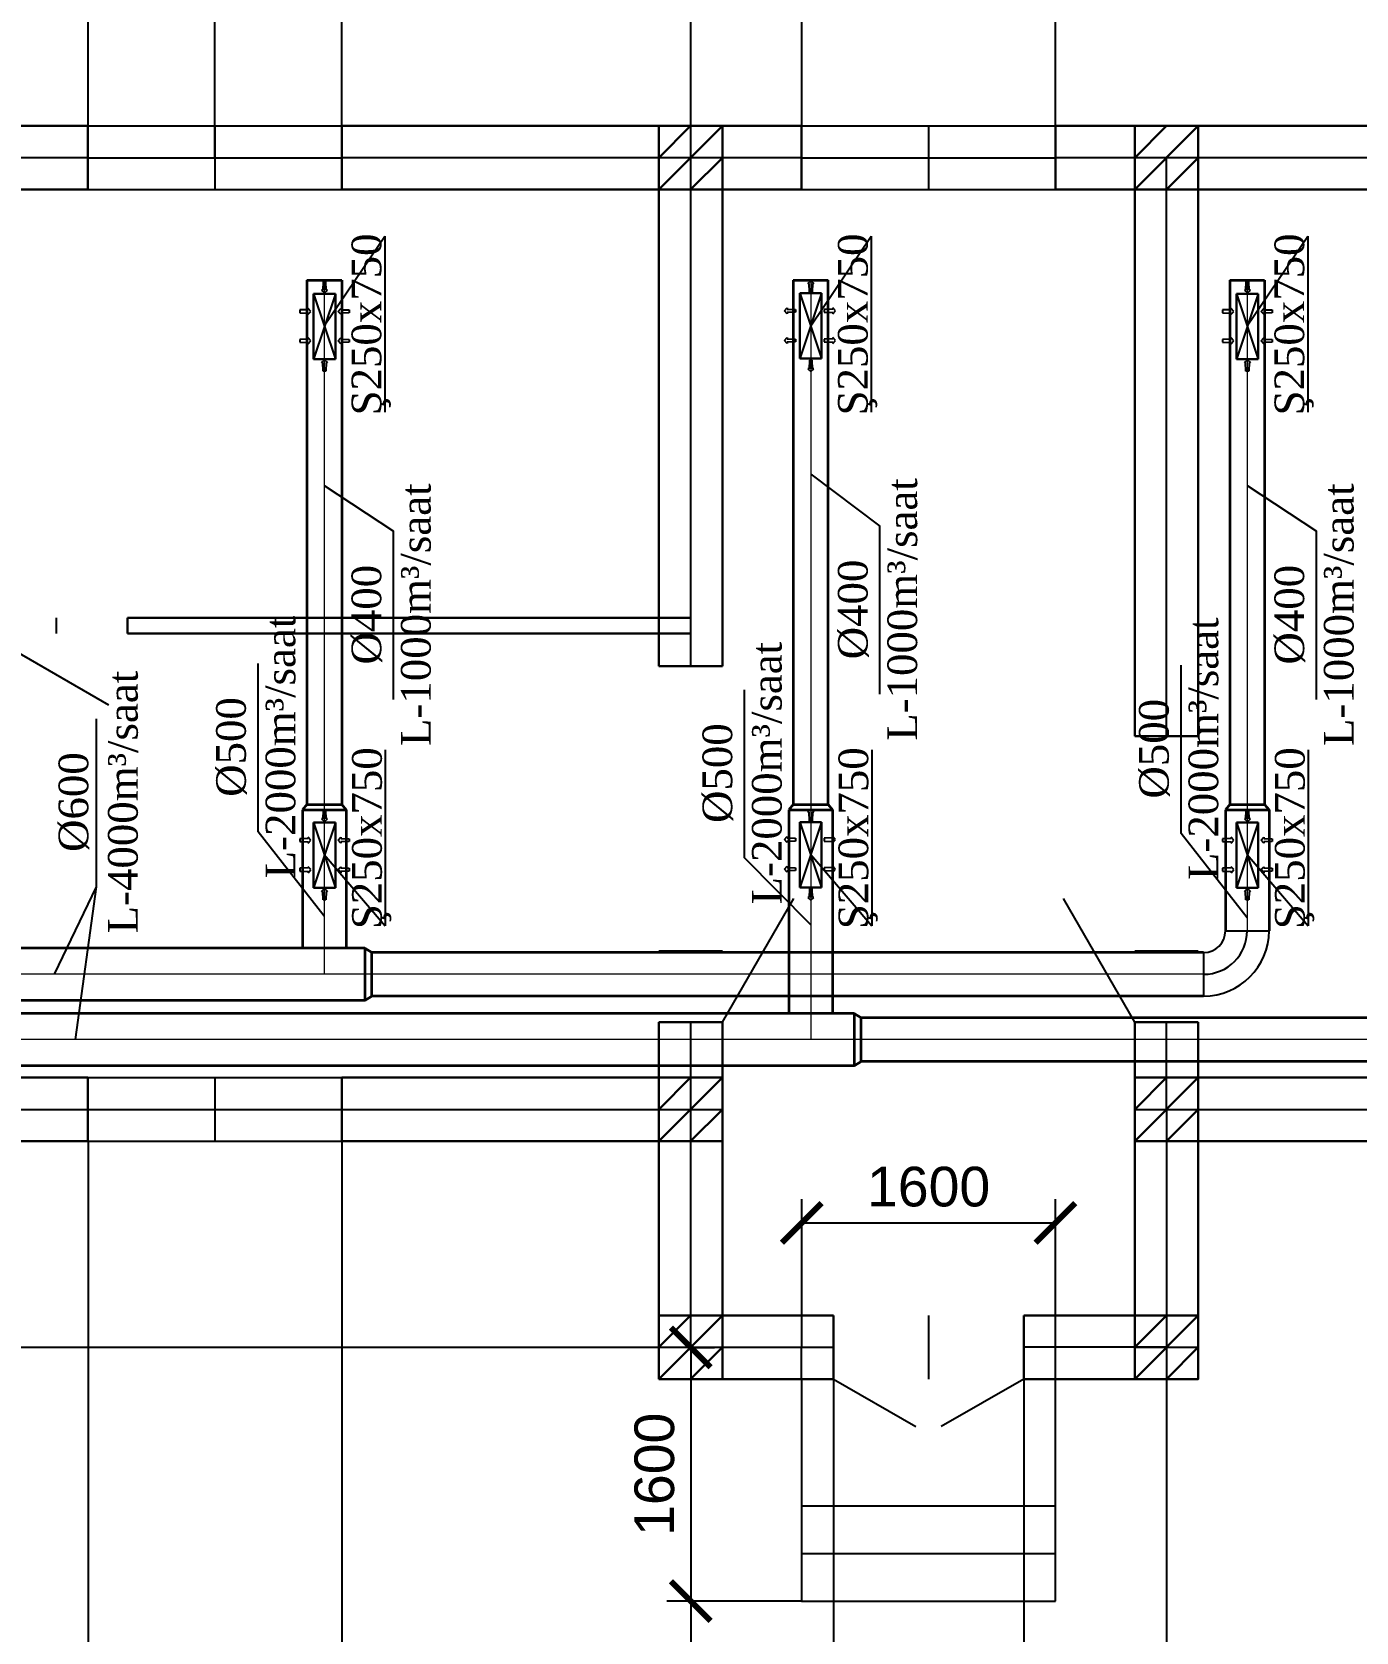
# Model space of a CAD drawing. Header units: inches. Extents: x 23 to 100097, y 11 to 104145.
# Drawn here: x 35187 to 43535, y 56245 to 66332 of the extents above; entities that cross this region are included whole.
import ezdxf

# ---------------------------------------------------------------- set-up
doc = ezdxf.new("R2010")
doc.units = ezdxf.units.IN
doc.header["$MEASUREMENT"] = 0
doc.layers.add('nad', color=1, linetype='Continuous', lineweight=9)
doc.layers.add('стены', color=42, linetype='Continuous', lineweight=40)
doc.layers.add('TEKST', color=7, linetype='Continuous')
doc.styles.add('ilqar text 001', font='', dxfattribs={"height": 300})
doc.styles.get("Standard").update_dxf_attribs({"font": 'arial.ttf'})
doc.styles.get('ilqar text 001').set_extended_font_data('A3 Times AzLat')
doc.dimstyles.new('ISO-25', dxfattribs={"dimtxt": 250, "dimasz": 250, "dimexe": 150, "dimexo": 0.625, "dimgap": 100, "dimtad": 1, "dimdec": 0, "dimtxsty": 'Standard', "dimblk": 'ARCHTICK', "dimcen": 2.5, "dimadec": 0, "dimazin": 0, "dimtfac": 1, "dimtdec": 0, "dimtmove": 0, "dimatfit": 3, "dimfxl": 1, "dimarcsym": 0})

# ---------------------------------------------------------------- blocks, each defined once
blk = doc.blocks.new('_ArchTick')
at = {"layer": 'nad', "color": 0, "const_width": 0.15}
blk.add_lwpolyline([(-0.5, -0.5), (0.5, 0.5)], dxfattribs=at)
blk = doc.blocks.new('*D79')
at = {"color": 0, "lineweight": -2, "transparency": 16777216}
for p, q in [((33340, 59339), (33340, 55363)), ((35540, 59339), (35540, 55363)), ((33340, 55513), (35540, 55513))]:
    blk.add_line(p, q, dxfattribs=at)
at = {"layer": 'Defpoints', "color": 0, "transparency": 16777216}
for p in [(33340, 59339), (35540, 59339), (35540, 55513)]:
    blk.add_point(p, dxfattribs=at)
at = {"color": 0, "lineweight": -2, "transparency": 16777216, "xscale": 250, "yscale": 250, "zscale": 250, "rotation": 180}
blk.add_blockref('_ArchTick', (33340, 55513), dxfattribs=at)
at = {"color": 0, "lineweight": -2, "transparency": 16777216, "xscale": 250, "yscale": 250, "zscale": 250}
blk.add_blockref('_ArchTick', (35540, 55513), dxfattribs=at)
at = {"color": 0, "transparency": 16777216, "insert": (34440, 55741), "char_height": 250, "attachment_point": 5}
blk.add_mtext('2200', dxfattribs=at)
blk = doc.blocks.new('*D80')
at = {"color": 0, "lineweight": -2, "transparency": 16777216}
for p, q in [((35540, 59339), (35540, 55363)), ((37140, 59339), (37140, 55363)), ((35540, 55513), (37140, 55513))]:
    blk.add_line(p, q, dxfattribs=at)
at = {"layer": 'Defpoints', "color": 0, "transparency": 16777216}
for p in [(35540, 59339), (37140, 59339), (37140, 55513)]:
    blk.add_point(p, dxfattribs=at)
at = {"color": 0, "lineweight": -2, "transparency": 16777216, "xscale": 250, "yscale": 250, "zscale": 250, "rotation": 180}
blk.add_blockref('_ArchTick', (35540, 55513), dxfattribs=at)
at = {"color": 0, "lineweight": -2, "transparency": 16777216, "xscale": 250, "yscale": 250, "zscale": 250}
blk.add_blockref('_ArchTick', (37140, 55513), dxfattribs=at)
at = {"color": 0, "transparency": 16777216, "insert": (36340, 55741), "char_height": 250, "attachment_point": 5}
blk.add_mtext('1600', dxfattribs=at)
blk = doc.blocks.new('*D81')
at = {"color": 0, "lineweight": -2, "transparency": 16777216}
for p, q in [((37140, 59339), (37140, 55363)), ((39340, 58039), (39340, 55363)), ((37140, 55513), (39340, 55513))]:
    blk.add_line(p, q, dxfattribs=at)
at = {"layer": 'Defpoints', "color": 0, "transparency": 16777216}
for p in [(37140, 59339), (39340, 58039), (39340, 55513)]:
    blk.add_point(p, dxfattribs=at)
at = {"color": 0, "lineweight": -2, "transparency": 16777216, "xscale": 250, "yscale": 250, "zscale": 250, "rotation": 180}
blk.add_blockref('_ArchTick', (37140, 55513), dxfattribs=at)
at = {"color": 0, "lineweight": -2, "transparency": 16777216, "xscale": 250, "yscale": 250, "zscale": 250}
blk.add_blockref('_ArchTick', (39340, 55513), dxfattribs=at)
at = {"color": 0, "transparency": 16777216, "insert": (38240, 55741), "char_height": 250, "attachment_point": 5}
blk.add_mtext('2200', dxfattribs=at)
blk = doc.blocks.new('*D82')
at = {"color": 0, "lineweight": -2, "transparency": 16777216}
for p, q in [((39340, 58039), (39340, 55363)), ((40240, 57839), (40240, 55363)), ((39340, 55513), (40240, 55513))]:
    blk.add_line(p, q, dxfattribs=at)
at = {"layer": 'Defpoints', "color": 0, "transparency": 16777216}
for p in [(39340, 58039), (40240, 57839), (40240, 55513)]:
    blk.add_point(p, dxfattribs=at)
at = {"color": 0, "lineweight": -2, "transparency": 16777216, "xscale": 250, "yscale": 250, "zscale": 250, "rotation": 180}
blk.add_blockref('_ArchTick', (39340, 55513), dxfattribs=at)
at = {"color": 0, "lineweight": -2, "transparency": 16777216, "xscale": 250, "yscale": 250, "zscale": 250}
blk.add_blockref('_ArchTick', (40240, 55513), dxfattribs=at)
at = {"color": 0, "transparency": 16777216, "insert": (39790, 55741), "char_height": 250, "attachment_point": 5}
blk.add_mtext('900', dxfattribs=at)
blk = doc.blocks.new('*D83')
at = {"color": 0, "lineweight": -2, "transparency": 16777216}
for p, q in [((40240, 57839), (40240, 55363)), ((41440, 57839), (41440, 55363)), ((40240, 55513), (41440, 55513))]:
    blk.add_line(p, q, dxfattribs=at)
at = {"layer": 'Defpoints', "color": 0, "transparency": 16777216}
for p in [(40240, 57839), (41440, 57839), (41440, 55513)]:
    blk.add_point(p, dxfattribs=at)
at = {"color": 0, "lineweight": -2, "transparency": 16777216, "xscale": 250, "yscale": 250, "zscale": 250, "rotation": 180}
blk.add_blockref('_ArchTick', (40240, 55513), dxfattribs=at)
at = {"color": 0, "lineweight": -2, "transparency": 16777216, "xscale": 250, "yscale": 250, "zscale": 250}
blk.add_blockref('_ArchTick', (41440, 55513), dxfattribs=at)
at = {"color": 0, "transparency": 16777216, "insert": (40840, 55741), "char_height": 250, "attachment_point": 5}
blk.add_mtext('1200', dxfattribs=at)
blk = doc.blocks.new('*D86')
at = {"color": 0, "lineweight": -2, "transparency": 16777216}
for p, q in [((39340, 58039), (39490, 58039)), ((39340, 58039), (39340, 56439)), ((40039, 56439), (39190, 56439))]:
    blk.add_line(p, q, dxfattribs=at)
at = {"layer": 'Defpoints', "color": 0, "transparency": 16777216}
for p in [(39340, 58039), (39340, 56439), (40040, 56439)]:
    blk.add_point(p, dxfattribs=at)
at = {"color": 0, "lineweight": -2, "transparency": 16777216, "xscale": 250, "yscale": 250, "zscale": 250}
for p, rotation in [((39340, 58039), 90), ((39340, 56439), 270)]:
    blk.add_blockref('_ArchTick', p, dxfattribs=dict(at, rotation=rotation))
at = {"color": 0, "transparency": 16777216, "insert": (39112, 57239), "char_height": 250, "attachment_point": 5, "rotation": 90}
blk.add_mtext('1600', dxfattribs=at)
blk = doc.blocks.new('*D87')
at = {"color": 0, "lineweight": -2, "transparency": 16777216}
for p, q in [((40040, 58040), (40040, 58974)), ((41640, 58040), (41640, 58974)), ((40040, 58824), (41640, 58824))]:
    blk.add_line(p, q, dxfattribs=at)
at = {"layer": 'Defpoints', "color": 0, "transparency": 16777216}
for p in [(41640, 58824), (40040, 58039), (41640, 58039)]:
    blk.add_point(p, dxfattribs=at)
at = {"color": 0, "lineweight": -2, "transparency": 16777216, "xscale": 250, "yscale": 250, "zscale": 250, "rotation": 180}
blk.add_blockref('_ArchTick', (40040, 58824), dxfattribs=at)
at = {"color": 0, "lineweight": -2, "transparency": 16777216, "xscale": 250, "yscale": 250, "zscale": 250}
blk.add_blockref('_ArchTick', (41640, 58824), dxfattribs=at)
at = {"color": 0, "transparency": 16777216, "insert": (40840, 59051), "char_height": 250, "attachment_point": 5}
blk.add_mtext('1600', dxfattribs=at)
blk = doc.blocks.new('*D88')
at = {"color": 0, "lineweight": -2, "transparency": 16777216}
for p, q in [((42340, 58039), (42340, 55363)), ((41440, 57839), (41440, 55363)), ((41440, 55513), (42340, 55513))]:
    blk.add_line(p, q, dxfattribs=at)
at = {"layer": 'Defpoints', "color": 0, "transparency": 16777216}
for p in [(42340, 58039), (41440, 57839), (42340, 55513)]:
    blk.add_point(p, dxfattribs=at)
at = {"color": 0, "lineweight": -2, "transparency": 16777216, "xscale": 250, "yscale": 250, "zscale": 250, "rotation": 180}
blk.add_blockref('_ArchTick', (41440, 55513), dxfattribs=at)
at = {"color": 0, "lineweight": -2, "transparency": 16777216, "xscale": 250, "yscale": 250, "zscale": 250}
blk.add_blockref('_ArchTick', (42340, 55513), dxfattribs=at)
at = {"color": 0, "transparency": 16777216, "insert": (41890, 55741), "char_height": 250, "attachment_point": 5}
blk.add_mtext('900', dxfattribs=at)
blk = doc.blocks.new('*D89')
at = {"color": 0, "lineweight": -2, "transparency": 16777216}
for p, q in [((44540, 59339), (44540, 55363)), ((42340, 58039), (42340, 55363)), ((42340, 55513), (44540, 55513))]:
    blk.add_line(p, q, dxfattribs=at)
at = {"layer": 'Defpoints', "color": 0, "transparency": 16777216}
for p in [(44540, 59339), (42340, 58039), (44540, 55513)]:
    blk.add_point(p, dxfattribs=at)
at = {"color": 0, "lineweight": -2, "transparency": 16777216, "xscale": 250, "yscale": 250, "zscale": 250, "rotation": 180}
blk.add_blockref('_ArchTick', (42340, 55513), dxfattribs=at)
at = {"color": 0, "lineweight": -2, "transparency": 16777216, "xscale": 250, "yscale": 250, "zscale": 250}
blk.add_blockref('_ArchTick', (44540, 55513), dxfattribs=at)
at = {"color": 0, "transparency": 16777216, "insert": (43440, 55741), "char_height": 250, "attachment_point": 5}
blk.add_mtext('2200', dxfattribs=at)
blk = doc.blocks.new('*D92')
at = {"color": 0, "lineweight": -2, "transparency": 16777216}
for p, q in [((33139, 59539), (31290, 59539)), ((31440, 59539), (31440, 58039)), ((39139, 58039), (31290, 58039))]:
    blk.add_line(p, q, dxfattribs=at)
at = {"layer": 'Defpoints', "color": 0, "transparency": 16777216}
for p in [(33140, 59539), (31440, 58039), (39140, 58039)]:
    blk.add_point(p, dxfattribs=at)
at = {"color": 0, "lineweight": -2, "transparency": 16777216, "xscale": 250, "yscale": 250, "zscale": 250}
for p, rotation in [((31440, 59539), 90), ((31440, 58039), 270)]:
    blk.add_blockref('_ArchTick', p, dxfattribs=dict(at, rotation=rotation))
at = {"color": 0, "transparency": 16777216, "insert": (31212, 58789), "char_height": 250, "attachment_point": 5, "rotation": 90}
blk.add_mtext('1500', dxfattribs=at)
blk = doc.blocks.new('*D94')
at = {"color": 0, "lineweight": -2, "transparency": 16777216}
for p, q in [((35540, 65540), (35540, 66848)), ((37140, 65540), (37140, 66848)), ((35540, 66698), (37140, 66698))]:
    blk.add_line(p, q, dxfattribs=at)
at = {"layer": 'Defpoints', "color": 0, "transparency": 16777216}
for p in [(37140, 66698), (35540, 65539), (37140, 65539)]:
    blk.add_point(p, dxfattribs=at)
at = {"color": 0, "lineweight": -2, "transparency": 16777216, "xscale": 250, "yscale": 250, "zscale": 250, "rotation": 180}
blk.add_blockref('_ArchTick', (35540, 66698), dxfattribs=at)
at = {"color": 0, "lineweight": -2, "transparency": 16777216, "xscale": 250, "yscale": 250, "zscale": 250}
blk.add_blockref('_ArchTick', (37140, 66698), dxfattribs=at)
at = {"color": 0, "transparency": 16777216, "insert": (36340, 66926), "char_height": 250, "attachment_point": 5}
blk.add_mtext('1600', dxfattribs=at)
blk = doc.blocks.new('*D95')
at = {"color": 0, "lineweight": -2, "transparency": 16777216}
for p, q in [((33340, 65540), (33340, 66848)), ((36340, 65540), (36340, 66848)), ((36340, 66698), (33340, 66698))]:
    blk.add_line(p, q, dxfattribs=at)
at = {"layer": 'Defpoints', "color": 0, "transparency": 16777216}
for p in [(33340, 66698), (33340, 65539), (36340, 65539)]:
    blk.add_point(p, dxfattribs=at)
at = {"color": 0, "lineweight": -2, "transparency": 16777216, "xscale": 250, "yscale": 250, "zscale": 250, "rotation": 180}
blk.add_blockref('_ArchTick', (33340, 66698), dxfattribs=at)
at = {"color": 0, "lineweight": -2, "transparency": 16777216, "xscale": 250, "yscale": 250, "zscale": 250}
blk.add_blockref('_ArchTick', (36340, 66698), dxfattribs=at)
at = {"color": 0, "transparency": 16777216, "insert": (34840, 66926), "char_height": 250, "attachment_point": 5}
blk.add_mtext('3000', dxfattribs=at)
blk = doc.blocks.new('*D96')
at = {"color": 0, "lineweight": -2, "transparency": 16777216}
for p, q in [((33340, 65540), (33340, 66848)), ((36340, 65540), (36340, 66848)), ((33340, 66698), (36340, 66698))]:
    blk.add_line(p, q, dxfattribs=at)
at = {"layer": 'Defpoints', "color": 0, "transparency": 16777216}
for p in [(36340, 66698), (33340, 65539), (36340, 65539)]:
    blk.add_point(p, dxfattribs=at)
at = {"color": 0, "lineweight": -2, "transparency": 16777216, "xscale": 250, "yscale": 250, "zscale": 250, "rotation": 180}
blk.add_blockref('_ArchTick', (33340, 66698), dxfattribs=at)
at = {"color": 0, "lineweight": -2, "transparency": 16777216, "xscale": 250, "yscale": 250, "zscale": 250}
blk.add_blockref('_ArchTick', (36340, 66698), dxfattribs=at)
at = {"color": 0, "transparency": 16777216, "insert": (34840, 66926), "char_height": 250, "attachment_point": 5}
blk.add_mtext('3000', dxfattribs=at)
blk = doc.blocks.new('*D97')
at = {"color": 0, "lineweight": -2, "transparency": 16777216}
for p, q in [((36340, 65540), (36340, 66848)), ((39340, 65540), (39340, 66848)), ((36340, 66698), (39340, 66698))]:
    blk.add_line(p, q, dxfattribs=at)
at = {"layer": 'Defpoints', "color": 0, "transparency": 16777216}
for p in [(39340, 66698), (36340, 65539), (39340, 65539)]:
    blk.add_point(p, dxfattribs=at)
at = {"color": 0, "lineweight": -2, "transparency": 16777216, "xscale": 250, "yscale": 250, "zscale": 250, "rotation": 180}
blk.add_blockref('_ArchTick', (36340, 66698), dxfattribs=at)
at = {"color": 0, "lineweight": -2, "transparency": 16777216, "xscale": 250, "yscale": 250, "zscale": 250}
blk.add_blockref('_ArchTick', (39340, 66698), dxfattribs=at)
at = {"color": 0, "transparency": 16777216, "insert": (37840, 66926), "char_height": 250, "attachment_point": 5}
blk.add_mtext('3000', dxfattribs=at)
blk = doc.blocks.new('*D98')
at = {"color": 0, "lineweight": -2, "transparency": 16777216}
for p, q in [((40040, 65540), (40040, 66848)), ((41640, 65740), (41640, 66848)), ((40040, 66698), (41640, 66698))]:
    blk.add_line(p, q, dxfattribs=at)
at = {"layer": 'Defpoints', "color": 0, "transparency": 16777216}
for p in [(41640, 66698), (41640, 65739), (40040, 65539)]:
    blk.add_point(p, dxfattribs=at)
at = {"color": 0, "lineweight": -2, "transparency": 16777216, "xscale": 250, "yscale": 250, "zscale": 250, "rotation": 180}
blk.add_blockref('_ArchTick', (40040, 66698), dxfattribs=at)
at = {"color": 0, "lineweight": -2, "transparency": 16777216, "xscale": 250, "yscale": 250, "zscale": 250}
blk.add_blockref('_ArchTick', (41640, 66698), dxfattribs=at)
at = {"color": 0, "transparency": 16777216, "insert": (40840, 66926), "char_height": 250, "attachment_point": 5}
blk.add_mtext('1600', dxfattribs=at)
blk = doc.blocks.new('111')
at = {"color": 3, "lineweight": -2}
for p, q in [((753755, -19780, 0), (753770, -19780, 0)), ((753789, -19811, 0), (753755, -19780, 0)), ((753770, -19780, 0), (753773, -19682, 0)), ((753773, -19682, 0), (753805, -19682, 0)), ((753824, -19780, 0), (753789, -19811, 0)), ((753805, -19682, 0), (753809, -19780, 0)), ((753809, -19780, 0), (753824, -19780, 0)), ((753504, -20013, 0), (753601, -20009, 0)), ((753504, -20045, 0), (753504, -20013, 0)), ((753601, -20009, 0), (753601, -19994, 0)), ((753601, -19994, 0), (753632, -20029, 0)), ((753976, -19994, 0), (753944, -20029, 0)), ((753976, -20009, 0), (753976, -19994, 0)), ((754073, -20013, 0), (753976, -20009, 0)), ((754073, -20045, 0), (754073, -20013, 0)), ((753601, -20048, 0), (753504, -20045, 0)), ((753632, -20029, 0), (753601, -20063, 0)), ((753601, -20063, 0), (753601, -20048, 0)), ((753944, -20029, 0), (753976, -20063, 0)), ((753976, -20048, 0), (754073, -20045, 0)), ((753976, -20063, 0), (753976, -20048, 0)), ((753504, -20352, 0), (753601, -20349, 0)), ((753504, -20384, 0), (753504, -20352, 0)), ((753601, -20349, 0), (753601, -20334, 0)), ((753601, -20334, 0), (753632, -20368, 0)), ((753632, -20368, 0), (753601, -20402, 0)), ((753976, -20334, 0), (753944, -20368, 0)), ((753944, -20368, 0), (753976, -20402, 0)), ((753976, -20349, 0), (753976, -20334, 0)), ((754073, -20352, 0), (753976, -20349, 0)), ((754073, -20384, 0), (754073, -20352, 0)), ((753601, -20387, 0), (753504, -20384, 0)), ((753601, -20402, 0), (753601, -20387, 0)), ((753976, -20387, 0), (754073, -20384, 0)), ((753976, -20402, 0), (753976, -20387, 0)), ((753789, -20582, 0), (753755, -20613, 0)), ((753755, -20613, 0), (753770, -20613, 0)), ((753770, -20613, 0), (753773, -20711, 0)), ((753773, -20711, 0), (753805, -20711, 0)), ((753824, -20613, 0), (753789, -20582, 0)), ((753805, -20711, 0), (753809, -20613, 0)), ((753809, -20613, 0), (753824, -20613, 0))]:
    blk.add_line(p, q, dxfattribs=at)
at = {"layer": 'стены', "color": 3, "lineweight": 30}
for p, q in [((753914, -19821, 0), (753664, -19821, 0)), ((753664, -19821, 0), (753664, -20571, 0)), ((753914, -20571, 0), (753914, -19821, 0)), ((753664, -20571, 0), (753914, -20571, 0))]:
    blk.add_line(p, q, dxfattribs=at)
at = {"layer": 'стены', "color": 3, "lineweight": -2}
for p, q in [((753914, -20571, 0), (753664, -19821, 0)), ((753664, -20571, 0), (753914, -19821, 0))]:
    blk.add_line(p, q, dxfattribs=at)
blk = doc.blocks.new('ADADADAD')
at = {"color": 5, "lineweight": -2}
for p, q in [((749438, -18128, 0), (749404, -18159, 0)), ((749404, -18159, 0), (749419, -18159, 0)), ((749419, -18159, 0), (749422, -18257, 0)), ((749473, -18159, 0), (749438, -18128, 0)), ((749454, -18257, 0), (749458, -18159, 0)), ((749458, -18159, 0), (749473, -18159, 0)), ((749422, -18257, 0), (749454, -18257, 0)), ((749186, -18449, 0), (749155, -18483, 0)), ((749155, -18483, 0), (749186, -18517, 0)), ((749186, -18464, 0), (749186, -18449, 0)), ((749283, -18467, 0), (749186, -18464, 0)), ((749186, -18502, 0), (749283, -18499, 0)), ((749186, -18517, 0), (749186, -18502, 0)), ((749283, -18499, 0), (749283, -18467, 0)), ((749612, -18467, 0), (749709, -18464, 0)), ((749612, -18499, 0), (749612, -18467, 0)), ((749709, -18502, 0), (749612, -18499, 0)), ((749709, -18464, 0), (749709, -18449, 0)), ((749709, -18449, 0), (749740, -18483, 0)), ((749740, -18483, 0), (749709, -18517, 0)), ((749709, -18517, 0), (749709, -18502, 0)), ((749186, -18788, 0), (749155, -18823, 0)), ((749155, -18823, 0), (749186, -18857, 0)), ((749186, -18803, 0), (749186, -18788, 0)), ((749283, -18807, 0), (749186, -18803, 0)), ((749186, -18842, 0), (749283, -18839, 0)), ((749186, -18857, 0), (749186, -18842, 0)), ((749283, -18839, 0), (749283, -18807, 0)), ((749612, -18807, 0), (749709, -18803, 0)), ((749612, -18839, 0), (749612, -18807, 0)), ((749709, -18842, 0), (749612, -18839, 0)), ((749709, -18803, 0), (749709, -18788, 0)), ((749709, -18788, 0), (749740, -18823, 0)), ((749740, -18823, 0), (749709, -18857, 0)), ((749709, -18857, 0), (749709, -18842, 0)), ((749419, -19137, 0), (749422, -19039, 0)), ((749422, -19039, 0), (749454, -19039, 0)), ((749454, -19039, 0), (749458, -19137, 0)), ((749404, -19137, 0), (749419, -19137, 0)), ((749438, -19168, 0), (749404, -19137, 0)), ((749473, -19137, 0), (749438, -19168, 0)), ((749458, -19137, 0), (749473, -19137, 0))]:
    blk.add_line(p, q, dxfattribs=at)
at = {"layer": 'стены', "color": 5, "lineweight": 30}
for p, q in [((749563, -18275, 0), (749313, -18275, 0)), ((749313, -18275, 0), (749313, -19025, 0)), ((749563, -19025, 0), (749563, -18275, 0)), ((749313, -19025, 0), (749563, -19025, 0))]:
    blk.add_line(p, q, dxfattribs=at)
at = {"layer": 'стены', "color": 5, "lineweight": -2}
for p, q in [((749563, -19025, 0), (749313, -18275, 0)), ((749313, -19025, 0), (749563, -18275, 0))]:
    blk.add_line(p, q, dxfattribs=at)

msp = doc.modelspace()

# ---------------------------------------------------------------- linework, layer by layer
at = {"lineweight": 30}
for p, q in [((35539.5, 65739.5), (33339.5, 65739.5)), ((35539.5, 65739.5), (35539.5, 65339.5)), ((40039.5, 65739.5), (37139.5, 65739.5)), ((37139.5, 65739.5), (37139.5, 65339.5)), ((39539.5, 65739.5), (39139.5, 65339.5)), ((39139.5, 65539.5), (39339.5, 65739.5)), ((40039.5, 65739.5), (40039.5, 65339.5)), ((48339.5, 65739.5), (41639.5, 65739.5)), ((41639.5, 65739.5), (41639.5, 65339.5)), ((42539.5, 65739.5), (42139.5, 65339.5)), ((42139.5, 65539.5), (42339.5, 65739.5)), ((39139.5, 65539.5), (39139.5, 62333.2)), ((39339.5, 65339.5), (39539.5, 65539.5)), ((39539.5, 65539.5), (39539.5, 62333.2)), ((42139.5, 61892.4), (42139.5, 65539.5)), ((42339.5, 65339.5), (42539.5, 65539.5)), ((42539.5, 61892.4), (42539.5, 65539.5)), ((35539.5, 65339.5), (33339.5, 65339.5)), ((40039.5, 65339.5), (37139.5, 65339.5)), ((48339.5, 65339.5), (41639.5, 65339.5)), ((39339.5, 62639.5), (35789.5, 62639.5)), ((35789.5, 62639.5), (35789.5, 62539.5)), ((39339.5, 62539.5), (35789.5, 62539.5)), ((39139.5, 62333.2), (39539.5, 62333.2)), ((42139.5, 61892.4), (42539.5, 61892.4)), ((39139.5, 60089.5), (39139.5, 59539.5)), ((39139.5, 60089.5), (39539.5, 60089.5)), ((39539.5, 60089.5), (39539.5, 59539.5)), ((42139.5, 59539.5), (42139.5, 60089.5)), ((42139.5, 60089.5), (42539.5, 60089.5)), ((42539.5, 59539.5), (42539.5, 60089.5)), ((33339.5, 59739.5), (35539.5, 59739.5)), ((35539.5, 59739.5), (35539.5, 59339.5)), ((37139.5, 59739.5), (39539.5, 59739.5)), ((37139.5, 59739.5), (37139.5, 59339.5)), ((39539.5, 59739.5), (39139.5, 59339.5)), ((39139.5, 59539.5), (39339.5, 59739.5)), ((42139.5, 59739.5), (44539.5, 59739.5)), ((42539.5, 59739.5), (42139.5, 59339.5)), ((42139.5, 59539.5), (42339.5, 59739.5)), ((39139.5, 59539.5), (39139.5, 58039.5)), ((39339.5, 59339.5), (39539.5, 59539.5)), ((39539.5, 59539.5), (39539.5, 58039.5)), ((42139.5, 59539.5), (42139.5, 58039.5)), ((42339.5, 59339.5), (42539.5, 59539.5)), ((42539.5, 59539.5), (42539.5, 58039.5)), ((33339.5, 59339.5), (35539.5, 59339.5)), ((37139.5, 59339.5), (39539.5, 59339.5)), ((42139.5, 59339.5), (44539.5, 59339.5)), ((39539.5, 58239.5), (39139.5, 57839.5)), ((39139.5, 58039.5), (39339.5, 58239.5)), ((39339.5, 58239.5), (40239.5, 58239.5)), ((40239.5, 58239.5), (40239.5, 57839.5)), ((42339.5, 58239.5), (41439.5, 58239.5)), ((41439.5, 58239.5), (41439.5, 57839.5)), ((42539.5, 58239.5), (42139.5, 57839.5)), ((42139.5, 58039.5), (42339.5, 58239.5)), ((39339.5, 57839.5), (39539.5, 58039.5)), ((42339.5, 57839.5), (42539.5, 58039.5)), ((39339.5, 57839.5), (40239.5, 57839.5)), ((42339.5, 57839.5), (41439.5, 57839.5))]:
    msp.add_line(p, q, dxfattribs=at)
for p, q in [((35539.5, 65739.5), (37139.5, 65739.5)), ((36339.5, 65739.5), (36339.5, 65339.5)), ((40039.5, 65739.5), (41639.5, 65739.5)), ((40839.5, 65739.5), (40839.5, 65339.5)), ((35539.5, 65539.5), (33339.5, 65539.5)), ((35539.5, 65539.5), (37139.5, 65539.5)), ((40039.5, 65539.5), (37139.5, 65539.5)), ((39339.5, 65539.5), (39339.5, 62333.2)), ((40039.5, 65539.5), (41639.5, 65539.5)), ((48339.5, 65539.5), (41639.5, 65539.5)), ((42339.5, 61892.4), (42339.5, 65539.5)), ((35539.5, 65339.5), (37139.5, 65339.5)), ((40039.5, 65339.5), (41639.5, 65339.5)), ((35339.5, 62639.5), (35339.5, 62539.5)), ((34889.5, 62539.5), (35669, 62089.5)), ((39539.5, 60089.5), (39989.5, 60868.9)), ((42139.5, 60089.5), (41689.5, 60868.9)), ((39139.5, 60539.5), (39539.5, 60539.5)), ((42139.5, 60539.5), (42539.5, 60539.5)), ((39339.5, 60089.5), (39339.5, 59539.5)), ((42339.5, 59539.5), (42339.5, 60089.5)), ((35539.5, 59739.5), (37139.5, 59739.5)), ((36339.5, 59739.5), (36339.5, 59339.5)), ((33339.5, 59539.5), (35539.5, 59539.5)), ((35539.5, 59539.5), (37139.5, 59539.5)), ((37139.5, 59539.5), (39539.5, 59539.5)), ((39339.5, 59539.5), (39339.5, 58039.5)), ((42139.5, 59539.5), (44539.5, 59539.5)), ((42339.5, 59539.5), (42339.5, 58039.5)), ((35539.5, 59339.5), (37139.5, 59339.5)), ((40839.5, 58239.5), (40839.5, 57839.5)), ((39139.5, 58039.5), (39539.5, 58039.5)), ((39339.5, 58039.5), (40239.5, 58039.5)), ((40039.5, 57839.5), (40039.5, 58039.5)), ((42339.5, 58039.5), (41439.5, 58039.5)), ((41639.5, 57839.5), (41639.5, 58039.5)), ((42139.5, 58039.5), (42539.5, 58039.5)), ((40039.5, 57839.5), (40039.5, 56439.5)), ((40239.5, 57839.5), (40759.1, 57539.5)), ((41439.5, 57839.5), (40919.9, 57539.5)), ((41639.5, 56439.5), (41639.5, 57839.5)), ((40039.5, 57039.5), (41639.5, 57039.5)), ((40039.5, 56739.5), (41639.5, 56739.5)), ((40039.5, 56439.5), (41639.5, 56439.5))]:
    msp.add_line(p, q)
at = {"color": 1}
for p, q in [((37029.8, 64479.1, 0), (37411.1, 65044.5, 0.6)), ((37411.1, 65044.5, 0.6), (37411.1, 63935.2, 0.6)), ((40096.6, 64479.1), (40477.9, 65044.5, 0.6)), ((40477.9, 65044.5, 0.6), (40477.9, 63935.2, 0.6)), ((42848.7, 64479.1, 0), (43230, 65044.5, 0.6)), ((43230, 65044.5, 0.6), (43230, 63935.2, 0.6)), ((37414.4, 61805.4, 0.6), (37414.4, 60696.1, 0.6)), ((40481.2, 61805.4, 0.6), (40481.2, 60696.1, 0.6)), ((43233.3, 61805.4, 0.6), (43233.3, 60696.1, 0.6)), ((37029.8, 61145.6, 0), (37414.4, 60696.1, 0.6)), ((40096.6, 61145.6), (40481.2, 60696.1, 0.6)), ((42848.7, 61145.6, 0), (43233.3, 60696.1, 0.6))]:
    msp.add_line(p, q, dxfattribs=at)
at = {"color": 3, "lineweight": 0, "ltscale": 30}
for p, q in [((37029.8, 64767.7, 0), (37029.8, 60391.4, 0)), ((42848.7, 64767.7, 0), (42848.7, 60666.1, 0)), ((42574, 60391.4), (33087.2, 60391.4))]:
    msp.add_line(p, q, dxfattribs=at)
at = {"color": 5, "lineweight": 0, "ltscale": 30}
for p, q in [((40096.6, 64767.7), (40096.6, 59979.3)), ((45135.8, 59979.3), (33087.2, 59979.3))]:
    msp.add_line(p, q, dxfattribs=at)
at = {"color": 3}
for p, q in [((37029.8, 63473.6, 0), (37466.2, 63184.1, 0)), ((42848.7, 63473.6, 0), (43285.1, 63184.1, 0)), ((37466.2, 62123.6, 0), (37466.2, 63184.1, 0)), ((43285.1, 62123.6, 0), (43285.1, 63184.1, 0)), ((36612.7, 61289.6, 0), (36612.7, 62350.1, 0)), ((42431.6, 61278.6, 0), (42431.6, 62339.1, 0)), ((37029.8, 60757.4, 0), (36612.7, 61289.6, 0)), ((42848.7, 60746.4, 0), (42431.6, 61278.6, 0))]:
    msp.add_line(p, q, dxfattribs=at)
at = {"color": 5}
for p, q in [((40096.6, 63545), (40533, 63217, 0)), ((40533, 62156.6, 0), (40533, 63217, 0)), ((39679, 61124.8, 0), (39679, 62185.2, 0)), ((35594.4, 60942.3, 0), (35594.4, 62002.8, 0)), ((40096.6, 60702.5), (39679, 61124.8, 0)), ((35328.8, 60391.4), (35594.4, 60942.3, 0)), ((35460.7, 59979.3), (35594.4, 60942.3, 0))]:
    msp.add_line(p, q, dxfattribs=at)
at = {"color": 3, "ltscale": 500}
for p, q in [((42711.3, 60666.1, 0), (42986.1, 60666.1, 0)), ((42574, 60528.7, 0), (42574, 60254, 0))]:
    msp.add_line(p, q, dxfattribs=at)
at = {"lineweight": 30}
for points in [[(39139.5, 65339.5), (39539.5, 65339.5), (39539.5, 65739.5), (39139.5, 65739.5)], [(42139.5, 65339.5), (42539.5, 65339.5), (42539.5, 65739.5), (42139.5, 65739.5)], [(39139.5, 59339.5), (39539.5, 59339.5), (39539.5, 59739.5), (39139.5, 59739.5)], [(42139.5, 59339.5), (42539.5, 59339.5), (42539.5, 59739.5), (42139.5, 59739.5)], [(39139.5, 57839.5), (39539.5, 57839.5), (39539.5, 58239.5), (39139.5, 58239.5)], [(42139.5, 57839.5), (42539.5, 57839.5), (42539.5, 58239.5), (42139.5, 58239.5)]]:
    msp.add_lwpolyline(points, close=True, dxfattribs=at)
at = {"color": 3, "ltscale": 500}
for radius in [137.4, 412.1, 274.7]:
    msp.add_arc((42574, 60666.1, 0), radius, 270, 0, dxfattribs=at)
at = {"layer": 'TEKST', "color": 3, "lineweight": 35, "ltscale": 0.95}
for p, q in [((36919.9, 64767.7, 0), (36919.9, 61461.1, 0)), ((36919.9, 64767.7, 0), (37139.7, 64767.7, 0)), ((37139.7, 64767.7, 0), (37139.7, 61461.1, 0)), ((42738.8, 64767.7, 0), (42738.8, 61461.1, 0)), ((42738.8, 64767.7, 0), (42958.6, 64767.7, 0)), ((42958.6, 64767.7, 0), (42958.6, 61461.1, 0)), ((36919.9, 61461.1, 0), (36892.4, 61427.3, 0)), ((36919.9, 61461.1, 0), (37139.7, 61461.1, 0)), ((37139.7, 61461.1, 0), (37167.1, 61427.3, 0)), ((42738.8, 61461.1, 0), (42711.3, 61427.3, 0)), ((42738.8, 61461.1, 0), (42958.6, 61461.1, 0)), ((42958.6, 61461.1, 0), (42986.1, 61427.3, 0)), ((36892.4, 61427.3, 0), (36892.4, 60556.2, 0)), ((36892.4, 61427.3, 0), (37167.1, 61427.3, 0)), ((37167.1, 61427.3, 0), (37167.1, 60556.2, 0)), ((42711.3, 61427.3, 0), (42711.3, 60666.1, 0)), ((42711.3, 61427.3, 0), (42986.1, 61427.3, 0)), ((42986.1, 61427.3, 0), (42986.1, 60666.1, 0)), ((37284.7, 60556.2, 0), (33087.2, 60556.2, 0)), ((37284.7, 60556.2), (37284.7, 60226.5)), ((37328.7, 60528.7, 0), (37284.7, 60556.2)), ((42574, 60528.7, 0), (37328.7, 60528.7, 0)), ((37328.7, 60254, 0), (37328.7, 60528.7, 0)), ((37284.7, 60226.5), (33087.2, 60226.5, 0)), ((37328.7, 60254, 0), (37284.7, 60226.5)), ((42574, 60254, 0), (37328.7, 60254, 0))]:
    msp.add_line(p, q, dxfattribs=at)
at = {"layer": 'TEKST', "color": 5, "lineweight": 35, "ltscale": 0.95}
for p, q in [((39986.7, 64767.7, 0), (39986.7, 61461.1, 0)), ((39986.7, 64767.7, 0), (40206.5, 64767.7, 0)), ((40206.5, 61461.1, 0), (40206.5, 64767.7, 0)), ((39986.7, 61461.1, 0), (39959.2, 61427.3, 0)), ((39986.7, 61461.1, 0), (40206.5, 61461.1, 0)), ((40206.5, 61461.1, 0), (40233.9, 61427.3, 0)), ((39959.2, 61427.3, 0), (39959.2, 60144.1, 0)), ((39959.2, 61427.3, 0), (40233.9, 61427.3, 0)), ((40233.9, 61427.3, 0), (40233.9, 60144.1, 0)), ((40371.3, 60144.1), (33087.2, 60144.1)), ((40371.3, 60144.1), (40371.3, 59814.5)), ((40415.2, 60116.7, 0), (40371.3, 60144.1)), ((45997, 60116.7, 0), (40415.2, 60116.7, 0)), ((40415.2, 59842, 0), (40415.2, 60116.7, 0)), ((40415.2, 59842, 0), (40371.3, 59814.5)), ((45997, 59842, 0), (40415.2, 59842, 0)), ((40371.3, 59814.5, 0), (33087.2, 59814.5, 0))]:
    msp.add_line(p, q, dxfattribs=at)

# ---------------------------------------------------------------- block references
at = {"xscale": 0.5494108037603208, "yscale": 0.5494108037603208, "zscale": 0.5494108037603208, "rotation": 180}
for name, p in [('ADADADAD', (451846.1, 54232.4, 0)), ('111', (451170.7, 53380.3, 0)), ('111', (456989.6, 53380.3, 0)), ('111', (451170.7, 50046.8, 0)), ('ADADADAD', (451846.1, 50898.8, 0)), ('111', (456989.6, 50046.8, 0))]:
    msp.add_blockref(name, p, dxfattribs=at)

# ---------------------------------------------------------------- texts
at = {"color": 1, "char_height": 187.1659, "width": 2663.475, "attachment_point": 8, "rotation": 89.99991, "style": 'ilqar text 001'}
for insert in [(37449.7, 64488.1, 0), (40516.5, 64488.1, 0), (43268.6, 64488.1, 0), (37453, 61249.1, 0), (40519.8, 61249.1, 0), (43271.9, 61249.1, 0)]:
    msp.add_mtext('{\\fTimes New Roman|b0|i0|c238|p18;Ş\\fTimes New Roman|b0|i0|c0|p18;25\\fTimes New Roman|b0|i0|c238|p18;0x\\fTimes New Roman|b0|i0|c0|p18;75\\fTimes New Roman|b0|i0|c238|p18;0}', dxfattribs=dict(at, insert=insert))
at = {"color": 3, "char_height": 187.1659, "width": 2663.475, "attachment_point": 8, "rotation": 89.99991, "style": 'ilqar text 001'}
for s, insert in [('{\\fTimes New Roman|b0|i0|c0|p18;%%C400\\P\\fTimes New Roman|b0|i0|c238|p18;L-\\fTimes New Roman|b0|i0|c0|p18;1000\\fTimes New Roman|b0|i0|c238|p18;m³/saat}', (37703.4, 62658.3, 0)), ('{\\fTimes New Roman|b0|i0|c0|p18;%%C400\\P\\fTimes New Roman|b0|i0|c238|p18;L-\\fTimes New Roman|b0|i0|c0|p18;1000\\fTimes New Roman|b0|i0|c238|p18;m³/saat}', (43522.3, 62658.3, 0)), ('{\\fTimes New Roman|b0|i0|c0|p18;%%C500\\P\\fTimes New Roman|b0|i0|c238|p18;L-\\fTimes New Roman|b0|i0|c0|p18;2000\\fTimes New Roman|b0|i0|c238|p18;m³/saat}', (36849.8, 61824.3, 0)), ('{\\fTimes New Roman|b0|i0|c0|p18;%%C500\\P\\fTimes New Roman|b0|i0|c238|p18;L-\\fTimes New Roman|b0|i0|c0|p18;2000\\fTimes New Roman|b0|i0|c238|p18;m³/saat}', (42668.7, 61813.3, 0))]:
    msp.add_mtext(s, dxfattribs=dict(at, insert=insert))
at = {"color": 5, "char_height": 187.1659, "width": 2663.475, "attachment_point": 8, "rotation": 89.99991, "style": 'ilqar text 001'}
for s, insert in [('{\\fTimes New Roman|b0|i0|c0|p18;%%C400\\P\\fTimes New Roman|b0|i0|c238|p18;L-\\fTimes New Roman|b0|i0|c0|p18;1000\\fTimes New Roman|b0|i0|c238|p18;m³/saat}', (40770.2, 62691.3, 0)), ('{\\fTimes New Roman|b0|i0|c0|p18;%%C500\\P\\fTimes New Roman|b0|i0|c238|p18;L-\\fTimes New Roman|b0|i0|c0|p18;2000\\fTimes New Roman|b0|i0|c238|p18;m³/saat}', (39916.2, 61659.5, 0)), ('{\\fTimes New Roman|b0|i0|c0|p18;%%C600\\P\\fTimes New Roman|b0|i0|c238|p18;L-\\fTimes New Roman|b0|i0|c0|p18;4000\\fTimes New Roman|b0|i0|c238|p18;m³/saat}', (35856.3, 61477, 0))]:
    msp.add_mtext(s, dxfattribs=dict(at, insert=insert))

# ---------------------------------------------------------------- dimensions: what is measured, and where the dimension line sits
for base, p1, p2, picture, middle in [((33339.5, 66698), (36339.5, 65539.5), (33339.5, 65539.5), '*D95', (34839.5, 66925.8)), ((36339.5, 66698), (33339.5, 65539.5), (36339.5, 65539.5), '*D96', (34839.5, 66925.8)), ((39339.5, 66698), (36339.5, 65539.5), (39339.5, 65539.5), '*D97', (37839.5, 66925.8)), ((41639.5, 66698), (40039.5, 65539.5), (41639.5, 65739.5), '*D98', (40839.5, 66925.7)), ((37139.5, 55513.4), (35539.5, 59339.5), (37139.5, 59339.5), '*D80', (36339.5, 55741.1)), ((39339.5, 55513.4), (37139.5, 59339.5), (39339.5, 58039.5), '*D81', (38239.5, 55741.1)), ((44539.5, 55513.4), (42339.5, 58039.5), (44539.5, 59339.5), '*D89', (43439.5, 55741.1)), ((40239.5, 55513.4), (39339.5, 58039.5), (40239.5, 57839.5), '*D82', (39789.5, 55741.1)), ((42339.5, 55513.4), (41439.5, 57839.5), (42339.5, 58039.5), '*D88', (41889.5, 55741.1)), ((41439.5, 55513.4), (40239.5, 57839.5), (41439.5, 57839.5), '*D83', (40839.5, 55741.1))]:
    dim = msp.add_linear_dim(base=base, p1=p1, p2=p2, dimstyle='ISO-25', override={"dimtmove": 1})
    dim.commit()
    dim.dimension.update_dxf_attribs({"geometry": picture, "text_midpoint": middle})
for base, p1, p2, picture, middle in [((37139.5, 66698), (35539.5, 65539.5), (37139.5, 65539.5), '*D94', (36339.5, 66925.7)), ((35539.5, 55513.4), (33339.5, 59339.5), (35539.5, 59339.5), '*D79', (34439.5, 55741.1)), ((41639.5, 58823.6), (40039.5, 58039.5), (41639.5, 58039.5), '*D87', (40839.5, 59051.2))]:
    dim = msp.add_linear_dim(base=base, p1=p1, p2=p2, dimstyle='ISO-25')
    dim.commit()
    dim.dimension.update_dxf_attribs({"geometry": picture, "text_midpoint": middle})
dim = msp.add_linear_dim(base=(31439.6, 58039.5), p1=(33139.5, 59539.5), p2=(39139.5, 58039.5), angle=90, dimstyle='ISO-25', override={"dimtmove": 1})
dim.commit()
dim.dimension.update_dxf_attribs({"geometry": '*D92', "text_midpoint": (31211.9, 58789.5)})
dim = msp.add_linear_dim(base=(39339.5, 56439.5), p1=(39339.5, 58039.5), p2=(40039.5, 56439.5), angle=90, dimstyle='ISO-25')
dim.commit()
dim.dimension.update_dxf_attribs({"geometry": '*D86', "text_midpoint": (39111.9, 57239.5)})

doc.saveas('drawing.dxf')
